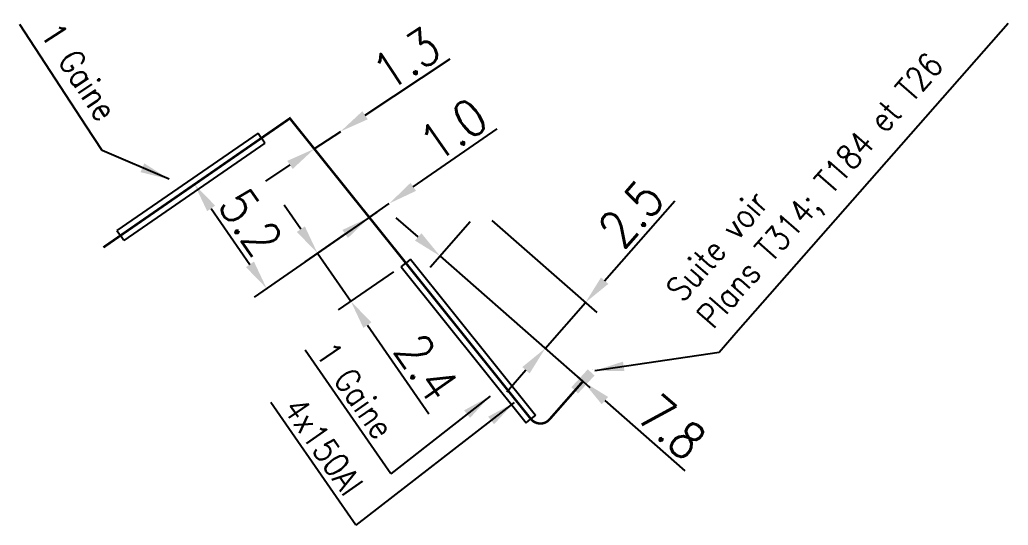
# Model space of a CAD drawing. Header units: millimetres. Extents: x 80000 to 81010, y 144000 to 145002.
# Drawn here: x 80304.73 to 80345.32, y 144012.75 to 144033.53 of the extents above; entities that cross this region are included whole.
import ezdxf
from ezdxf.enums import TextEntityAlignment as Align

# ---------------------------------------------------------------- set-up
doc = ezdxf.new("R2010")
doc.units = ezdxf.units.MM
doc.header["$PDMODE"] = 34
doc.linetypes.add('B_ST_AL', pattern=[2000, 1000, 1000])
doc.linetypes.add('CENTER2', pattern=[28.575, 19.05, -3.175, 3.175, -3.175])
doc.layers.get('0').update_dxf_attribs({"linetype": 'CONTINUOUS'})
doc.layers.get('Defpoints').update_dxf_attribs({"linetype": 'CONTINUOUS'})
for name, color, linetype in [('B_100', 3, 'CONTINUOUS'), ('B_300', 7, 'CONTINUOUS'), ('B_400', 7, 'CONTINUOUS'), ('B_930', 7, 'CENTER2')]:
    doc.layers.add(name, color=color, linetype=linetype)
doc.styles.add('M_ROMANS', font='ROMANS.shx', dxfattribs={"width": 0.75})
doc.styles.get("Standard").update_dxf_attribs({"font": 'romans.shx', "width": 0.85})
doc.dimstyles.get("Standard").update_dxf_attribs({"dimtxt": 1.5, "dimasz": 1.2, "dimexe": 0.625, "dimexo": 0.625, "dimgap": 0.25, "dimtad": 1, "dimdec": 1, "dimzin": 0, "dimdsep": 46, "dimtxsty": 'Standard', "dimcen": -0.5, "dimadec": 0, "dimazin": 0, "dimtfac": 1, "dimtdec": 1, "dimtmove": 0, "dimatfit": 3, "dimfxl": 0, "dimtolj": 1, "dimtzin": 0, "dimarcsym": 0})

# ---------------------------------------------------------------- blocks, each defined once
blk = doc.blocks.new('*D1748')
at = {"layer": 'B_300', "color": 0, "linetype": 'Continuous', "lineweight": -2, "transparency": 16777216}
for p, q in [((80321.094, 144024.606), (80320.192, 144025.398)), ((80323.232, 144025.223), (80321.583, 144023.345)), ((80321.996, 144023.815), (80327.858, 144018.67)), ((80328.27, 144019.139), (80328.27, 144019.14)), ((80328.76, 144017.878), (80332.046, 144014.995))]:
    blk.add_line(p, q, dxfattribs=at)
at = {"layer": 'B_300', "color": 0, "linetype": 'Continuous', "transparency": 16777216}
for points in [[(80321.226, 144024.757), (80320.962, 144024.456), (80321.996, 144023.815)], [(80328.892, 144018.029), (80328.628, 144017.728), (80327.858, 144018.67)]]:
    blk.add_solid(points, dxfattribs=at)
at = {"layer": 'Defpoints', "color": 0, "linetype": 'Continuous', "transparency": 16777216}
for p in [(80323.644, 144025.693), (80321.996, 144023.815), (80327.858, 144018.669)]:
    blk.add_point(p, dxfattribs=at)
at = {"layer": 'B_300', "color": 0, "linetype": 'Continuous', "transparency": 16777216, "insert": (80331.514, 144016.792), "char_height": 1.5, "attachment_point": 5, "rotation": 318.7302}
blk.add_mtext('\\A1;7.8', dxfattribs=at)
blk = doc.blocks.new('*D1749')
at = {"layer": 'B_100', "color": 0, "linetype": 'Continuous', "lineweight": -2, "transparency": 16777216}
for p, q in [((80320.891, 144026.664), (80324.335, 144029.049)), ((80319.082, 144025.412), (80319.904, 144025.981)), ((80318.095, 144024.728), (80317.109, 144024.045))]:
    blk.add_line(p, q, dxfattribs=at)
at = {"layer": 'B_100', "color": 0, "linetype": 'Continuous', "transparency": 16777216}
for points in [[(80320.777, 144026.829), (80321.004, 144026.5), (80319.904, 144025.981)], [(80317.981, 144024.893), (80318.209, 144024.564), (80319.082, 144025.412)]]:
    blk.add_solid(points, dxfattribs=at)
at = {"layer": 'Defpoints', "color": 0, "linetype": 'Continuous', "transparency": 16777216}
for p in [(80319.904, 144025.981), (80319.904, 144025.981), (80319.082, 144025.412)]:
    blk.add_point(p, dxfattribs=at)
at = {"layer": 'B_100', "color": 0, "linetype": 'Continuous', "transparency": 16777216, "insert": (80322.536, 144029.02), "char_height": 1.5, "attachment_point": 5, "rotation": 34.7034}
blk.add_mtext('\\A1;1.0', dxfattribs=at)
blk = doc.blocks.new('*D1750')
at = {"layer": 'B_400', "color": 0, "linetype": 'Continuous', "lineweight": -2, "transparency": 16777216}
for p, q in [((80316.273, 144024.926), (80315.59, 144025.913)), ((80319.39, 144025.625), (80316.443, 144023.584)), ((80316.956, 144023.94), (80318.323, 144021.967)), ((80320.072, 144023.178), (80317.809, 144021.611)), ((80319.006, 144020.98), (80321.529, 144017.336))]:
    blk.add_line(p, q, dxfattribs=at)
at = {"layer": 'B_400', "color": 0, "linetype": 'Continuous', "transparency": 16777216}
for points in [[(80316.438, 144025.04), (80316.109, 144024.812), (80316.956, 144023.94)], [(80319.17, 144021.094), (80318.842, 144020.866), (80318.323, 144021.967)]]:
    blk.add_solid(points, dxfattribs=at)
at = {"layer": 'Defpoints', "color": 0, "linetype": 'Continuous', "transparency": 16777216}
for p in [(80319.904, 144025.981), (80316.956, 144023.94), (80320.586, 144023.534)]:
    blk.add_point(p, dxfattribs=at)
at = {"layer": 'B_400', "color": 0, "linetype": 'Continuous', "transparency": 16777216, "insert": (80321.431, 144019.234), "char_height": 1.5, "attachment_point": 5, "rotation": 304.7034}
blk.add_mtext('\\A1;2.4', dxfattribs=at)
blk = doc.blocks.new('*D1751')
at = {"layer": 'B_100', "color": 0, "linetype": 'Continuous', "lineweight": -2, "transparency": 16777216}
for p, q in [((80315.31, 144029.124), (80311.393, 144026.412)), ((80312.59, 144025.781), (80314.184, 144023.479)), ((80319.39, 144025.625), (80314.353, 144022.137))]:
    blk.add_line(p, q, dxfattribs=at)
at = {"layer": 'B_100', "color": 0, "linetype": 'Continuous', "transparency": 16777216}
for points in [[(80312.754, 144025.895), (80312.425, 144025.667), (80311.906, 144026.768)], [(80314.348, 144023.593), (80314.019, 144023.365), (80314.867, 144022.493)]]:
    blk.add_solid(points, dxfattribs=at)
at = {"layer": 'Defpoints', "color": 0, "linetype": 'Continuous', "transparency": 16777216}
for p in [(80315.823, 144029.48), (80319.904, 144025.981), (80314.867, 144022.493)]:
    blk.add_point(p, dxfattribs=at)
at = {"layer": 'B_100', "color": 0, "linetype": 'Continuous', "transparency": 16777216, "insert": (80314.209, 144025.2), "char_height": 1.5, "attachment_point": 5, "rotation": 304.7034}
blk.add_mtext('\\A1;5.2', dxfattribs=at)
blk = doc.blocks.new('*D1752')
at = {"layer": 'B_100', "color": 0, "linetype": 'Continuous', "lineweight": -2, "transparency": 16777216}
for p, q in [((80318.911, 144029.609), (80322.403, 144031.922)), ((80316.826, 144028.228), (80317.91, 144028.946)), ((80315.826, 144027.566), (80314.825, 144026.903))]:
    blk.add_line(p, q, dxfattribs=at)
at = {"layer": 'B_100', "color": 0, "linetype": 'Continuous', "transparency": 16777216}
for points in [[(80318.8, 144029.775), (80319.021, 144029.442), (80317.91, 144028.946)], [(80315.715, 144027.732), (80315.936, 144027.399), (80316.826, 144028.228)]]:
    blk.add_solid(points, dxfattribs=at)
at = {"layer": 'Defpoints', "color": 0, "linetype": 'Continuous', "transparency": 16777216}
for p in [(80317.91, 144028.946), (80317.91, 144028.946), (80316.826, 144028.228)]:
    blk.add_point(p, dxfattribs=at)
at = {"layer": 'B_100', "color": 0, "linetype": 'Continuous', "transparency": 16777216, "insert": (80320.605, 144031.93), "char_height": 1.5, "attachment_point": 5, "rotation": 33.5144}
blk.add_mtext('\\A1;1.3', dxfattribs=at)
blk = doc.blocks.new('*D1753')
at = {"layer": 'B_300', "color": 0, "linetype": 'Continuous', "lineweight": -2, "transparency": 16777216}
for p, q in [((80328.75, 144022.808), (80331.634, 144026.094)), ((80324.114, 144025.281), (80328.428, 144021.494)), ((80326.31, 144020.027), (80327.959, 144021.906)), ((80327.388, 144019.081), (80325.84, 144020.44)), ((80325.518, 144019.126), (80324.727, 144018.224))]:
    blk.add_line(p, q, dxfattribs=at)
at = {"layer": 'B_300', "color": 0, "linetype": 'Continuous', "transparency": 16777216}
for points in [[(80328.6, 144022.94), (80328.901, 144022.676), (80327.959, 144021.906)], [(80325.368, 144019.257), (80325.668, 144018.994), (80326.31, 144020.027)]]:
    blk.add_solid(points, dxfattribs=at)
at = {"layer": 'Defpoints', "color": 0, "linetype": 'Continuous', "transparency": 16777216}
for p in [(80323.644, 144025.693), (80327.959, 144021.906), (80327.858, 144018.669)]:
    blk.add_point(p, dxfattribs=at)
at = {"layer": 'B_300', "color": 0, "linetype": 'Continuous', "transparency": 16777216, "insert": (80329.836, 144025.562), "char_height": 1.5, "attachment_point": 5, "rotation": 48.7302}
blk.add_mtext('\\A1;2.5', dxfattribs=at)
blk = doc.blocks.new('B_300_04')
at = {"color": 0, "linetype": 'Continuous'}
blk.add_line((0, 0.75), (0, -0.75), dxfattribs=at)
blk.add_solid([(-1, 0.375), (-1, -0.375), (1, 0.375), (1, -0.375)], dxfattribs=at)
at = {"color": 0, "linetype": 'Continuous', "style": 'M_ROMANS', "width": 0.75, "flags": 3}
for tag, p in [('DEF_LEG', (0, -4.25)), ('DEF_COUP', (0, -6.75)), ('DEF_TYPE', (0, -9.25))]:
    blk.add_attdef(tag, text='', height=1.2, dxfattribs=at).set_placement(p, align=Align.MIDDLE)

msp = doc.modelspace()

# ---------------------------------------------------------------- linework, layer by layer
at = {"layer": 'B_100', "linetype": 'B_ST_AL', "const_width": 0.1, "flags": 128}
msp.add_lwpolyline([(80327.858, 144018.669), (80326.486, 144017.106, -0.466514), (80325.72, 144017.123), (80319.082, 144025.412), (80316.826, 144028.228), (80315.823, 144029.48), (80308.165, 144024.177)], format="xyb", dxfattribs=at)
at = {"layer": 'B_400', "color": 7, "linetype": 'CONTINUOUS'}
for p, q in [((80314.515, 144028.878), (80308.721, 144024.866)), ((80314.515, 144028.878), (80314.657, 144028.673)), ((80314.799, 144028.467), (80314.657, 144028.673)), ((80314.799, 144028.467), (80309.005, 144024.454)), ((80308.721, 144024.866), (80308.863, 144024.66)), ((80309.005, 144024.454), (80308.863, 144024.66)), ((80320.391, 144023.378), (80320.586, 144023.534)), ((80320.781, 144023.69), (80320.586, 144023.534)), ((80320.781, 144023.69), (80325.915, 144017.28)), ((80320.391, 144023.378), (80325.525, 144016.967)), ((80325.525, 144016.967), (80325.72, 144017.123)), ((80325.915, 144017.28), (80325.72, 144017.123))]:
    msp.add_line(p, q, dxfattribs=at)

# ---------------------------------------------------------------- block references
at = {"layer": 'B_300', "xscale": 0.5, "yscale": 0.5, "zscale": 0.5, "rotation": 47.57725814575263}
msp.add_blockref('B_300_04', (80327.858, 144018.669), dxfattribs=at)

# ---------------------------------------------------------------- texts
at = {"layer": 'B_100', "linetype": 'Continuous', "insert": (80318.066, 144013.872), "char_height": 1, "width": 14.33836, "attachment_point": 9, "rotation": 304.7034}
msp.add_mtext('\\A1;4x150Al', dxfattribs=at)
at = {"layer": 'B_400', "linetype": 'Continuous', "char_height": 1, "width": 14.33836, "attachment_point": 9}
for insert, rotation in [((80307.955, 144029.268), 303.1362), ((80319.346, 144016.201), 304.7034)]:
    msp.add_mtext('\\A1;1 Gaine', dxfattribs=dict(at, insert=insert, rotation=rotation))
at = {"layer": 'B_930', "linetype": 'Continuous', "insert": (80333.434, 144020.576), "char_height": 1, "width": 17.17637, "attachment_point": 7, "rotation": 48.7302}
msp.add_mtext('\\A1;Suite voir\\PPlans T314; T184 et T26', dxfattribs=at)

# ---------------------------------------------------------------- dimensions: what is measured, and where the dimension line sits
at = {"layer": 'B_100', "linetype": 'Continuous'}
for base, p1, p2, angle, override, picture, middle in [((80317.91, 144028.946), (80316.826, 144028.228), (80317.91, 144028.946), 213.5144, {"dimscale": 1, "dimlfac": 1, "dimlunit": 2, "dimatfit": 0}, '*D1752', (80321.157, 144031.096)), ((80319.904, 144025.981), (80319.082, 144025.412), (80319.904, 144025.981), 214.7034, {"dimscale": 1, "dimlfac": 1, "dimlunit": 2, "dimatfit": 0}, '*D1749', (80323.106, 144028.198)), ((80314.867, 144022.493), (80315.823, 144029.48), (80319.904, 144025.981), 124.7034, {"dimatfit": 0}, '*D1751', (80313.387, 144024.63))]:
    dim = msp.add_linear_dim(base=base, p1=p1, p2=p2, angle=angle, dimstyle='Standard', override=override, dxfattribs=at)
    dim.commit()
    dim.dimension.update_dxf_attribs({"geometry": picture, "text_midpoint": middle, "dimtype": 160})
at = {"layer": 'B_300', "linetype": 'Continuous'}
for base, angle, picture, middle in [((80327.959, 144021.906), 228.7302, '*D1753', (80330.588, 144024.902)), ((80321.996, 144023.815), 318.7302, '*D1748', (80330.854, 144016.041))]:
    dim = msp.add_linear_dim(base=base, p1=(80327.858, 144018.669), p2=(80323.644, 144025.693), angle=angle, dimstyle='Standard', override={"dimatfit": 0}, dxfattribs=at)
    dim.commit()
    dim.dimension.update_dxf_attribs({"geometry": picture, "text_midpoint": middle, "dimtype": 160})
at = {"layer": 'B_400', "linetype": 'Continuous'}
dim = msp.add_linear_dim(base=(80316.956, 144023.94), p1=(80320.586, 144023.534), p2=(80319.904, 144025.981), angle=304.7034, dimstyle='Standard', override={"dimatfit": 0}, dxfattribs=at)
dim.commit()
dim.dimension.update_dxf_attribs({"geometry": '*D1750', "text_midpoint": (80320.609, 144018.665), "dimtype": 160})

# ---------------------------------------------------------------- leaders
at = {"layer": 'B_100', "linetype": 'Continuous', "annotation_type": 0, "has_hookline": 1, "hookline_direction": 1, "text_width": 4.695, "horizontal_direction": (0.569328, -0.82211, 0)}
msp.add_leader([(80325.035, 144017.798), (80318.536, 144012.754), (80317.853, 144013.741)], dimstyle='Standard', override={"dimatfit": 0}, dxfattribs=at)
at = {"layer": 'B_400', "linetype": 'Continuous', "annotation_type": 0, "has_hookline": 1, "hookline_direction": 1, "text_width": 4.736}
for points, horizontal_direction in [([(80310.871, 144026.978), (80308.112, 144028.158), (80307.456, 144029.163)], (0.546631, -0.837373, 0)), ([(80324.044, 144018.063), (80319.966, 144014.867), (80319.283, 144015.853)], (0.569328, -0.82211, 0))]:
    msp.add_leader(points, dimstyle='Standard', override={"dimatfit": 0}, dxfattribs=dict(at, horizontal_direction=horizontal_direction))
at = {"layer": 'B_930', "linetype": 'Continuous', "annotation_type": 0, "has_hookline": 1, "hookline_direction": 0, "text_width": 16.555, "horizontal_direction": (0.659605, 0.751612, 0)}
msp.add_leader([(80328.346, 144019.11), (80333.448, 144019.867), (80334.239, 144020.769)], dimstyle='Standard', override={"dimgap": 0.25, "dimtad": 1, "dimfxl": 1.25}, dxfattribs=at)

doc.saveas('drawing.dxf')
